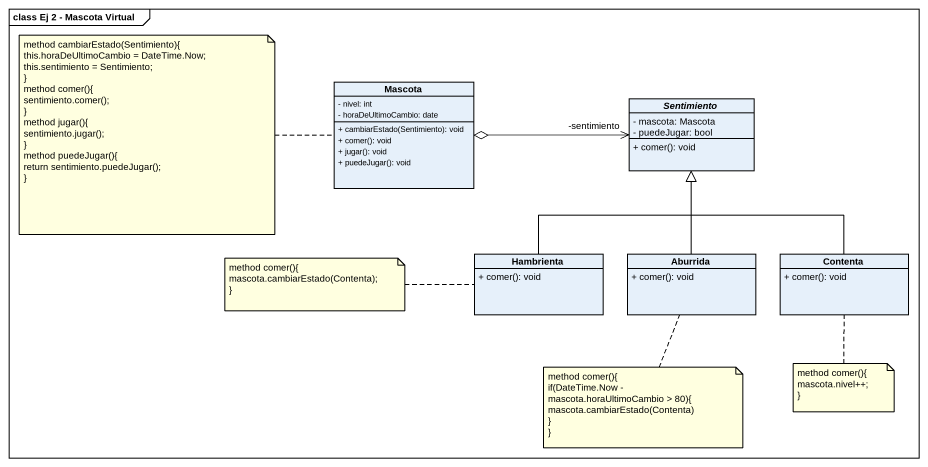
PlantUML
@startuml
mainframe class Ej 2 - Mascota Virtual
hide circle
hide empty members
skinparam classAttributeIconSize 0
class Mascota {
  - nivel: int
  - horaDeUltimoCambio: date
  + cambiarEstado(Sentimiento): void
  + comer(): void
  + jugar(): void
  + puedeJugar(): void
}
abstract class Sentimiento {
  - mascota: Mascota
  - puedeJugar: bool
  + comer(): void
}
class Hambrienta {
  + comer(): void
}
class Aburrida {
  + comer(): void
}
class Contenta {
  + comer(): void
}
Mascota o-right-> "-sentimiento" Sentimiento
Hambrienta -up-|> Sentimiento
Aburrida -up-|> Sentimiento
Contenta -up-|> Sentimiento
note left of Mascota
  method cambiarEstado(Sentimiento){
  this.horaDeUltimoCambio = DateTime.Now;
  this.sentimiento = Sentimiento;
  ~}
  method comer(){
  sentimiento.comer();
  ~}
  method jugar(){
  sentimiento.jugar();
  ~}
  method puedeJugar(){
  return sentimiento.puedeJugar();
  ~}
end note
note left of Hambrienta
  method comer(){
  mascota.cambiarEstado(Contenta);
  ~}
end note
note bottom of Aburrida
  method comer(){
  if(DateTime.Now - mascota.horaUltimoCambio > 80){
  mascota.cambiarEstado(Contenta)
  ~}
  ~}
end note
note bottom of Contenta
  method comer(){
  mascota.nivel++;
  ~}
end note
@enduml
